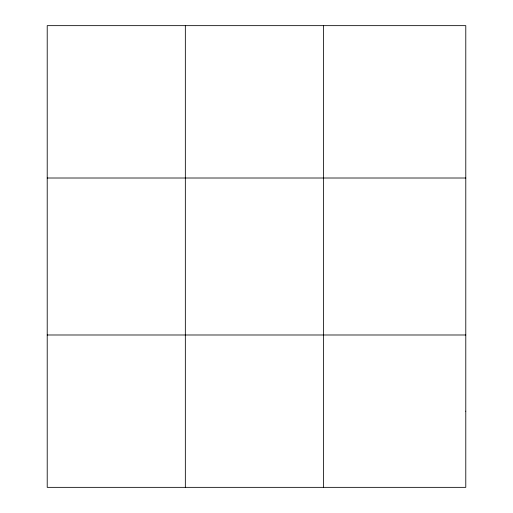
<?xml version="1.0" encoding="UTF-8"?>
<svg xmlns="http://www.w3.org/2000/svg" width="513" height="513" viewBox="0 0 513 513"><rect width="100%" height="100%" fill="white"/><g stroke="black" fill="none" stroke-linecap="round" stroke-linejoin="round"><path stroke-width="0.77" d="M185.34 487.35L185.34 25.65M323.472 487.35L323.472 25.65M47.215 178.011L465.785 178.011M47.215 334.989L465.785 334.989M465.785 411.17L465.785 487.35L47.215 487.35L47.215 25.65L465.785 25.65L465.785 411.17"/></g></svg>
